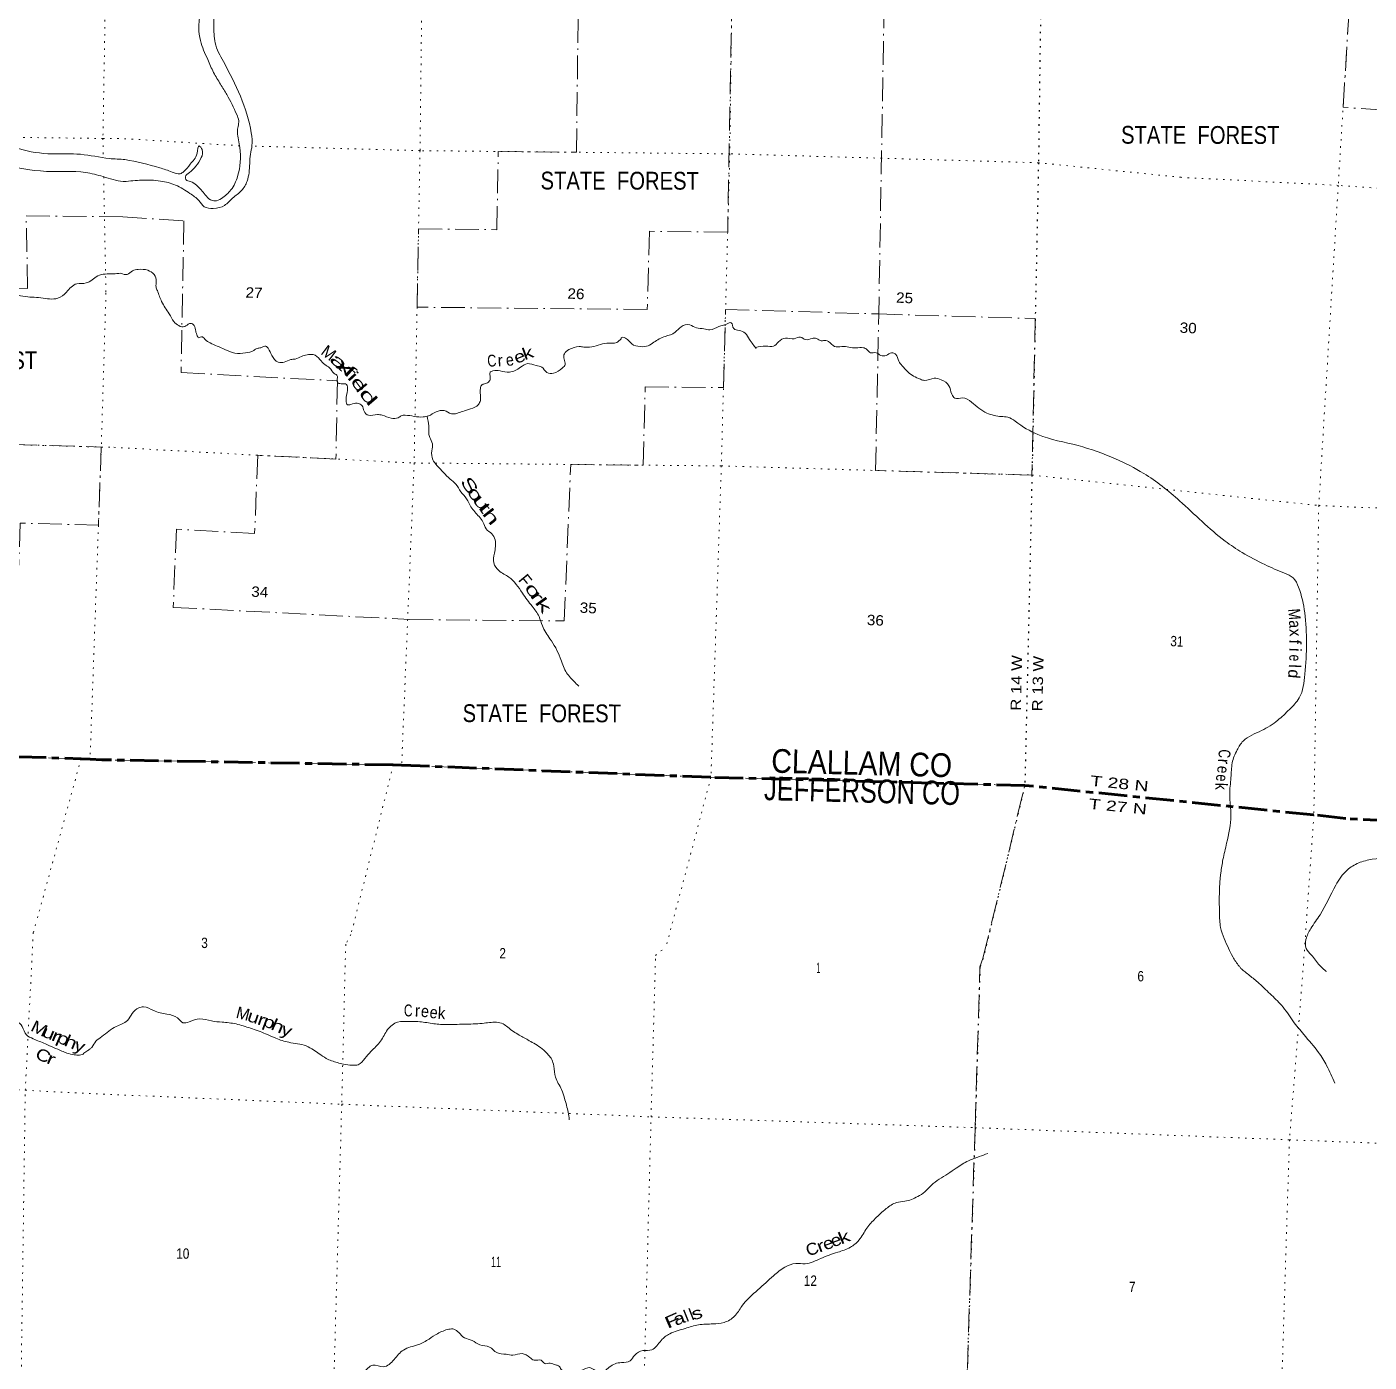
# Model space of a CAD drawing. Header units: feet. Extents: x -932108 to -739700, y 12311 to 202656.
# Drawn here: x -865854 to -843209, y 146932 to 169453 of the extents above; entities that cross this region are included whole.
import ezdxf
from ezdxf.enums import TextEntityAlignment as Align

# ---------------------------------------------------------------- set-up
doc = ezdxf.new("R2010")
doc.units = ezdxf.units.FT
doc.header["$LTSCALE"] = 80
for name, pattern in [('DOT_DASHED', [7.7, 5, -1.2, 0.3, -1.2]), ('DOTTED', [1.5, 0.3, -1.2]), ('LONG_DASH_SHORT_DASH', [9.9, 6, -1.2, 1.5, -1.2])]:
    doc.linetypes.add(name, pattern=pattern)
for name, color, linetype, lineweight in [('11', 7, 'LONG_DASH_SHORT_DASH', 60), ('39', 7, 'Continuous', 13), ('44', 7, 'DOT_DASHED', 13), ('6', 7, 'DOTTED', 25), ('7', 7, 'DOTTED', 13)]:
    doc.layers.add(name, color=color, linetype=linetype, lineweight=lineweight)
doc.layers.add('12', color=7, linetype='Continuous')
doc.layers.add('41', color=7, linetype='Continuous')

msp = doc.modelspace()

# ---------------------------------------------------------------- linework, layer by layer
at = {"layer": '11'}
for points in [[(-891572.2, 157540.59), (-891313.69, 157530.92), (-886730.02, 157323.71), (-886029.95, 157292.2), (-883724.55, 157187.98), (-880524.83, 157369.75), (-875625.85, 157238.07), (-875311.59, 157239.45), (-870162.52, 157262.28), (-869964.88, 157270.94), (-864939.85, 157109.53), (-864787.06, 157099.24), (-864587.66, 157091.21)], [(-833735.28, 155619.2), (-838879, 155840.95), (-843603, 156101.95), (-844142, 156161.95), (-849017, 156658.95), (-854313, 156795.95), (-859531, 157000.95), (-859672, 157005.95), (-864587.66, 157091.21)]]:
    msp.add_lwpolyline(points, dxfattribs=at)
at = {"layer": '39'}
for points in [[(-864197.9, 167217.28), (-863612.72, 167077.22), (-863402.41, 167003.38), (-863268.67, 166975.33), (-863208.8, 167009.1), (-863096.48, 167137.61), (-862981.8, 167320.59), (-862944.22, 167444.27), (-862898.59, 167381.65), (-862910.47, 167246.74), (-863001.37, 167101.13), (-863110.72, 166994.72), (-863178.29, 166922.88), (-863170.24, 166876.04), (-863091.13, 166842.28), (-862991.05, 166781.32), (-862844.89, 166621.34), (-862755.9, 166536.62), (-862682.21, 166517.24), (-862571.64, 166558.91), (-862410.28, 166703.48), (-862297.71, 166931.02), (-862260.58, 167416.53), (-862283.22, 167544.85), (-862301.58, 167679.05), (-862289.44, 167773.52), (-862279.21, 167870.1), (-862313.05, 167972.63), (-862477.74, 168309.27), (-862586.92, 168485.83), (-862703.28, 168682.91), (-862802.58, 168901.49), (-862925.76, 169220.15), (-862952.69, 169435.57), (-862935.57, 169691.52), (-862935.75, 170012.91), (-862895.3, 170342.63), (-862850.37, 170542.8), (-862798.72, 170665.87), (-862719.88, 170765.52), (-862653.89, 170940.51), (-862461.95, 171279.81), (-862268.52, 171467.45), (-862064.5, 171573.77), (-860744.26, 171920.53), (-860506.16, 171976.86), (-860298.47, 171981.97), (-860143.05, 171896.37), (-859849.77, 171552.11), (-859669, 171400.73), (-859474.33, 171337.68), (-858901.09, 171225.81), (-858665.78, 171264.07), (-858415.7, 171364.35), (-858169.99, 171503.22), (-857708.48, 171927.8), (-857566.7, 172085.34), (-857447.74, 172249.37), (-856945.59, 172800.09), (-856697.78, 172940.89), (-856446.74, 172970.39), (-855585.65, 172761.08), (-855399.81, 172633.74), (-855180.84, 172480.69), (-854540.62, 172054.63), (-854373.49, 171960.43), (-854122.96, 171838.36), (-853913.09, 171754.43), (-853727.51, 171621.03), (-853558.53, 171429.74), (-853398.65, 171307.57), (-853263.25, 171317.84), (-853161.6, 171432.67), (-853090.28, 171637.75), (-853079.62, 171790.9), (-853196.07, 172264.9), (-853232.44, 172494.88), (-853278.27, 173111.34), (-853264.47, 173290.63), (-853188.34, 173513.69), (-852713.47, 174293.43), (-852557.71, 174448.34), (-852364.45, 174538.97), (-852196.44, 174557.93), (-851249.78, 174557.13), (-851054.07, 174611.26), (-850900.41, 174717.76), (-850657.59, 175022.5), (-850665.29, 175170.39), (-850740.12, 175395.99), (-850889.34, 175624.82), (-851053.77, 175921.02), (-851115.67, 176073.29), (-851148.37, 176248.54), (-851143.65, 176450.46), (-851157.56, 176687.55), (-851214.48, 176954.81)], [(-864212.65, 166842.95), (-863913.85, 166868), (-863596.28, 166852.15), (-863345.41, 166784.63), (-863101.79, 166642.64), (-862951.88, 166522.92), (-862859.65, 166419.86), (-862707.82, 166391.02), (-862518.31, 166441.38), (-862382.04, 166564.81), (-862231.53, 166691.65), (-862138, 166851.3), (-862105.76, 166991.39), (-862080.07, 167305.58), (-862055.77, 167448.03), (-862068.63, 167662.84), (-862538.16, 168867.74), (-862677.6, 169183.06), (-862698.76, 169485.15), (-862712.16, 170059.77), (-862616.9, 170631.67), (-862497.86, 171008.51), (-862360.9, 171194.56), (-862194.74, 171310.62), (-861966.25, 171423.97), (-860735.6, 171748.35), (-860553.35, 171724.24), (-860426.95, 171619.69), (-860306.4, 171426.47), (-860222.83, 171309.64), (-860117.15, 171238.34), (-859985.42, 171210.37), (-858675.91, 171076.53), (-858465.34, 171101.72), (-858296.29, 171191.38), (-858088.08, 171394.55), (-857924.89, 171534.99), (-857724.03, 171661.67), (-857584.09, 171776.85), (-857408.66, 172013.78), (-857230.27, 172272.82), (-856687.9, 172750.47), (-856430.91, 172824.17), (-856111.51, 172804.19), (-855819.21, 172670.19), (-854660.89, 171974.97), (-854270.86, 171772.03), (-854036.15, 171610.22), (-853835.36, 171409.46), (-853682.91, 171255.27), (-853509.14, 171174.93), (-853109.93, 171183.82), (-853005.13, 171278.3), (-852978.82, 171374.18), (-852991.24, 171459.61), (-852984.34, 171572.5), (-852928.23, 171891.43), (-852934.62, 171976.6), (-853003.33, 172203.95), (-853015.48, 172295.44), (-853027.37, 172392.98), (-853056.84, 172503.41), (-853067.25, 172681.73), (-853085.36, 173193.89), (-853021.99, 173401.34), (-852963.79, 173582.74), (-852883.03, 173819.75), (-852617.92, 174174.06), (-852469.59, 174296.96), (-852343.11, 174333.89), (-852127.03, 174346.72), (-851740.85, 174380.43), (-851074.87, 174456.53), (-850824.44, 174564.88), (-850695.51, 174658.31), (-850617.9, 174822.69), (-850565.89, 174907.34), (-850501.21, 174912.61), (-850430.32, 174921.65), (-850334.7, 175036.74), (-850219.41, 175187.35), (-850131.22, 175363.41), (-849980.7, 175536.74), (-849924.67, 175621.22), (-849823.1, 175687.54), (-849513.49, 175674.05), (-849373.55, 175603.28), (-849295.75, 175492.76), (-849266.54, 175283.3), (-849271.78, 175115.77), (-849229.91, 175012.88), (-849160.32, 174898.68)], [(-850564.08, 175257.79), (-850526.66, 175162.33), (-850450.26, 175112.52), (-850344.05, 175192.78), (-850231.48, 175420.32), (-850024.67, 175684.19), (-849769.96, 175798.41), (-849661.14, 175799.74), (-849239.98, 175617.67), (-849144.09, 175506.37), (-849102.21, 175310.51), (-849073.09, 175006.05), (-848964.34, 174772.92), (-848819.58, 174534.17), (-848716.95, 174299.28), (-848338.1, 173884.6), (-847846.74, 173462.99), (-847596.83, 173326.79), (-847357.67, 173267.87), (-847116.85, 173247.27), (-846766.86, 173329.05), (-846157.18, 173500.58), (-845827.99, 173520.61), (-845619.07, 173507.47), (-845484.46, 173453.1), (-845370.3, 173391.53), (-845119.69, 173317.96), (-844641.62, 173008.1), (-844392.76, 172894.18), (-844088.48, 172711.15), (-843611.46, 172377.08), (-843408.14, 172281.31), (-843176.06, 172198.44), (-842211.73, 171861.35), (-841972.66, 171800.4), (-841738.91, 171662.89), (-841373.09, 171319.51), (-841264.77, 171029.8), (-841278.58, 170850.51), (-841342.56, 170721.92), (-841383.37, 170477.1), (-841503.2, 170221.58), (-841679.58, 169915.97), (-841878.08, 169750.78), (-842153.95, 169566.74), (-842314.08, 169403.92), (-842410.22, 169183.75), (-842430.31, 168905.7), (-842322.53, 168743.35), (-842100.06, 168624.51), (-841814.32, 168571.64), (-841517.03, 168552.63), (-841195.18, 168542.66), (-840509.44, 168516.84), (-840271.86, 168468.09), (-839989.52, 168383.03), (-839380.86, 167972.49), (-839178.93, 167797.95), (-839032.07, 167561.13), (-838767.81, 167011.97), (-838713.25, 166829.71), (-838744.98, 166701.73), (-838790.95, 166570.33), (-838895.29, 165881.59), (-839082.68, 165321.78), (-839202.77, 164967.22), (-839198.3, 164791.18), (-839124.61, 164632.34), (-838975.48, 164447.97), (-838809.57, 164372.03), (-838638.25, 164467.65), (-838285.03, 164763.54), (-838118.7, 164883.63), (-837887.67, 164962.51), (-837403.15, 165034.39), (-837263.3, 165008.08), (-837101.23, 164843.37), (-836981.99, 164573.39), (-836927.08, 164259.73), (-836997.69, 163652.39), (-837226.23, 162746.72), (-837256.37, 162376.12), (-837211.6, 161921.41)], [(-849160.32, 174898.68), (-848872.81, 174328.3), (-848644.91, 174009.13), (-848350.59, 173689.08), (-847886.86, 173327.29), (-847487.21, 173113.83), (-847169.03, 173065.61), (-846811.87, 173126.87), (-846155.68, 173348.93), (-845831.22, 173399.48), (-845623.44, 173360.11), (-844991.01, 173079.91), (-843797.21, 172320.49), (-843583.57, 172183.85), (-843369.58, 172101.76), (-843125.71, 172058.8), (-842946.86, 172002.51), (-842340.31, 171775.99), (-842173.96, 171710.13), (-841684.54, 171430.1), (-841524.65, 171261.43), (-841450, 171031.8), (-841526.56, 170752.16), (-841545.6, 170544.8), (-841595.86, 170314.55), (-841830.45, 169920.52), (-841955.36, 169826.91), (-842117.5, 169757.17), (-842337.6, 169605.05), (-842478.85, 169459.61), (-842544.57, 169244.18), (-842547.1, 168906.74), (-842448.49, 168672.02), (-842292.19, 168513.62), (-842108.27, 168434.87), (-841857.14, 168419.89), (-841293.95, 168401.43), (-841100.51, 168356.62), (-840900.16, 168331.73), (-840646.93, 168318.68), (-840551.22, 168296.32), (-840463.19, 168282.38), (-840357.86, 168249.5), (-840167.3, 168184.6), (-839501.48, 167884.76), (-839298.68, 167730.4), (-839091.07, 167361.58), (-838915.62, 166994.16), (-838841.66, 166841.36), (-838879.33, 166669.18), (-838982.55, 166378.57), (-839079.38, 165816.84), (-839125.08, 165505.53), (-839208.29, 165305.01), (-839301.02, 165024.06), (-839327.93, 164728.1), (-839272.95, 164602.41), (-839058.95, 164334.38), (-838900.65, 164268.87), (-838678.72, 164323.88), (-838357.4, 164487.76), (-838234.33, 164538.99), (-838054.18, 164652.42), (-837868, 164765.59), (-837582.69, 164888.59), (-837442.92, 164953.25), (-837374.83, 164944.22), (-837307.35, 164874.58), (-837194.41, 164784.77), (-837116.52, 164629.78), (-837092.21, 164353.83), (-837222.68, 163619.74), (-837375.44, 162603.64), (-837371.39, 161952.62), (-837268.4, 161400.38), (-837095.83, 160873.41), (-836804.11, 160213.9), (-836581.64, 159909.11), (-836469.49, 159801.15), (-836342.3, 159761.25), (-835970.45, 159603.57), (-835824.47, 159486.04), (-835704.27, 159331.23), (-835501.29, 158994.95), (-835385.73, 158826.2), (-835240.53, 158690.52), (-834051.62, 157771.63), (-833845.32, 157604.99), (-833677.01, 157508.05), (-833665.52, 157496.76)], [(-867698.28, 168289.27), (-867839.97, 168121.66), (-867854.42, 167966.67), (-867778.99, 167855.61), (-867578.05, 167981.22), (-867353.7, 168079.94), (-867089.19, 168102.88), (-867048.34, 168051.3), (-867066.38, 167983.18), (-866858.97, 167838.19), (-866622.82, 167712.59), (-866522.39, 167631.1), (-866581.38, 167610.54), (-866587.23, 167546.12), (-866413.55, 167490.86), (-865979.19, 167394.07), (-865429.65, 167310.23), (-864948.44, 167302.95), (-864462.97, 167233), (-864197.9, 167217.28)], [(-870813.52, 166032.62), (-870376.51, 165744.04), (-870274.58, 165644.35), (-870175.72, 165435.77), (-869891.41, 165232.14), (-869817.4, 165213.94), (-869800.27, 165249.79), (-869962.37, 165429.85), (-870107.75, 165631.65), (-870235.87, 165802.7), (-870255.85, 165879.94), (-870122.21, 165904.49), (-869987.8, 165813.99), (-869836.87, 165523.24), (-869616.21, 165276.98), (-869317.89, 165141.58), (-868423.04, 165088.54), (-867856.17, 165119.25), (-867461.45, 165259.67), (-867296.42, 165469.01), (-867081.78, 165937.31), (-866904.82, 166426.83), (-866986.93, 166586.51), (-867215.57, 166764.38), (-867380.48, 166916.26), (-867380.52, 167057.53), (-867276.3, 167325.06), (-867168.2, 167372.52), (-866764.6, 167256.4), (-866354.9, 167142.13), (-865520.53, 167016.09), (-864864.45, 166995.9), (-864566.27, 166927.09), (-864229.66, 166844.6), (-864212.65, 166842.95)], [(-867401.54, 165312.5), (-867139.02, 165264.86), (-866852.71, 165275.09), (-866701.56, 165206.33), (-866586.27, 165223.31), (-866384.34, 165312.57), (-866183.25, 165300.94), (-866069.79, 165110.12), (-866061.81, 164964.6), (-865920.39, 164908.21), (-865616.98, 164881.64), (-865329.06, 164877.7), (-865187.22, 164978.71), (-865012.05, 165119.16), (-864850.53, 165132.85), (-864657.81, 165252.63), (-864396.98, 165287.78), (-864271.77, 165295.96)], [(-864271.77, 165295.96), (-864159.93, 165277.89), (-864068.77, 165336.58), (-863977.07, 165360.88), (-863812.48, 165347.65), (-863706.88, 165274.33), (-863669.47, 165161.53), (-863673.66, 165064.69), (-863652.06, 165005.14), (-863579.59, 164818.05), (-863451.53, 164612.37), (-863372.5, 164483.61), (-863290.95, 164413.36), (-863190.95, 164396.87), (-863108.17, 164447.84), (-863046.37, 164433.02), (-863009.92, 164344.52), (-862985.53, 164256.55), (-862951.26, 164210.59), (-862906.33, 164224.8), (-862851.61, 164186.04), (-862761.75, 164121.49), (-862514.63, 164013.7), (-862344.27, 163947.67), (-862166.74, 163954.09), (-862026.01, 163994.45), (-861968.05, 164030.33), (-861905.12, 164041.74), (-861821.47, 164066.39), (-861784.67, 164032.45), (-861719.45, 163910.35), (-861611.49, 163798.53), (-861510.8, 163798.18), (-861398.13, 163841.79), (-861329.25, 163850.92), (-861218.59, 163894.61), (-861126.89, 163918.91), (-861021.83, 163926.46), (-860908.62, 163842.7), (-860827.68, 163758.33), (-860745.6, 163700.18), (-860667.1, 163605.81), (-860616.4, 163567.22), (-860616.57, 163516.69), (-860613.16, 163455.91), (-860553.72, 163433.11), (-860461.5, 163423.03), (-860445.5, 163327.33), (-860467.17, 163152.43), (-860442.17, 163078.57), (-860387.54, 163084.28), (-860279.94, 163103.85), (-860195.06, 163063.77), (-860164.81, 162971.5), (-860087.27, 162901.42), (-859939.72, 162913.18), (-859857.64, 162901.53), (-859708.61, 162854.61), (-859587.46, 162861.46), (-859539.73, 162893.74), (-859472.86, 162902.96), (-859167.97, 162873.51), (-859080.56, 162891.94), (-858946.74, 162958.88), (-858812.82, 162981.34), (-858692.28, 162927.58), (-858601.38, 162933.73), (-858501.2, 162967.77), (-858368.52, 163008.48), (-858236.35, 163083.58), (-858203.23, 163150.86), (-858202.54, 163352.95), (-858171.51, 163418.3), (-858118.36, 163436.2), (-858054.2, 163475.85), (-858035.33, 163539.71), (-858037.6, 163626.72), (-857990.23, 163650.94), (-857871.43, 163649.81), (-857711.21, 163628.68), (-857524.33, 163711.5), (-857406.85, 163773.08), (-857263.23, 163740.55), (-857167.69, 163714.16), (-857080.89, 163625.48), (-856966.64, 163612.42), (-856823.99, 163697.17), (-856771.02, 163757.52), (-856791.22, 163849.36), (-856785.28, 163940.05), (-856707.75, 164009.44), (-856534.32, 164060.51), (-856460.11, 164053.23), (-856359.5, 164050.87), (-856066.59, 164116.94), (-855902.87, 164130.03), (-855829.71, 164191.52)], [(-855829.71, 164191.52), (-855827.09, 164205.56), (-855754.71, 164202.4), (-855648.15, 164104.79), (-855505.06, 164060.15), (-855371.5, 164074.55), (-855278.32, 164133.15), (-855082.7, 164231.76), (-854916.53, 164301.33), (-854817.76, 164396.07), (-854671.44, 164426.08), (-854558.85, 164374.69), (-854430.53, 164361.01), (-854332.63, 164342.6), (-854177.13, 164398.49), (-854050.47, 164439.46), (-853970.93, 164462.27), (-853928.88, 164363.42), (-853839.63, 164331.24), (-853736.83, 164286.34), (-853664.8, 164182.14), (-853603.96, 164098.64), (-853548.63, 164027.51)], [(-853559.99, 164044.17), (-853389.71, 164069.1), (-853258.95, 164065.42), (-853173.03, 164142.53), (-853057.56, 164204.2), (-852906.95, 164193.6), (-852803.1, 164219.4), (-852716.3, 164177.22), (-852606.6, 164198.71), (-852530.21, 164195.39), (-852451.27, 164157.59), (-852376.45, 164164.44), (-852330.82, 164148.3), (-852225.84, 164060.86), (-852106.96, 164061.75), (-851864.3, 164037.03), (-851741.23, 164041.78), (-851682.14, 164010.91), (-851619.99, 163957.67), (-851527.33, 163957.68), (-851446.74, 163911.72), (-851358.1, 163911.9), (-851265.62, 163954.36), (-851192.2, 163928.93), (-851144.73, 163815.7), (-851085.63, 163738.34), (-850991.49, 163633.17), (-850895.77, 163564.33), (-850779.34, 163508.73), (-850709.67, 163489.52), (-850546.91, 163526.9), (-850427.25, 163499.46), (-850298.57, 163400.88), (-850250.4, 163257.29), (-850196.82, 163192.3), (-850071.82, 163194.94), (-849915.79, 163123.47), (-849659.93, 162938.5), (-849534.67, 162900.7), (-849414.74, 162879.31), (-849304.25, 162872.48), (-849180.47, 162800.39), (-848797.34, 162577.53), (-848120.6, 162390.41), (-847487.74, 162166.79), (-847012.91, 161921.75), (-846406.52, 161458.75), (-845638.24, 160780.52), (-845352.49, 160588.18), (-844968.57, 160383.49), (-844636.49, 160237.65), (-844490.86, 160158.54), (-844398.98, 160000.93), (-844296.69, 159572.01), (-844293.24, 158534.96), (-844389.12, 158134.89), (-844554.67, 157939.97), (-844749.85, 157758.47), (-845025.27, 157584.51), (-845335.05, 157408.01), (-845436.18, 157258.8), (-845518.25, 157038.01), (-845541.06, 156790.39), (-845561.59, 156502.25), (-845540.51, 156151.65), (-845613.13, 155683.87), (-845675.35, 155409.66), (-845711.18, 155186.87), (-845734.67, 154504.71), (-845714.82, 154265.34), (-845656.51, 154076.84), (-845580.98, 153913.88), (-845510.69, 153769.33), (-845402.33, 153609.76), (-845371.22, 153574.18)], [(-859101.01, 162884.75), (-859073.74, 162723.88), (-859057.99, 162529.15), (-859010.26, 162421.97), (-859021.45, 162303.2), (-859005.8, 162152.95), (-858929.66, 162050.59), (-858713.74, 161826.94), (-858616.71, 161741.86), (-858531.66, 161612.84), (-858436.11, 161493.47), (-858361.37, 161358.84), (-858225.53, 161193.24), (-858158.92, 161103.43), (-858107.6, 160985.98), (-858008.56, 160900.82), (-857954.45, 160801.44), (-857966.24, 160575.58), (-857975.33, 160412.25), (-857892.37, 160281.3), (-857721.82, 160172.81), (-857493.76, 159904.16), (-857330.2, 159680.76), (-857212.72, 159509.91), (-857157.2, 159349.83), (-857029.58, 159134.06), (-856854.22, 158811.11), (-856763.39, 158582.8), (-856625.62, 158415.1), (-856542.58, 158332.66)], [(-835371.09, 158798.56), (-835547.16, 158540.15), (-835624.08, 158345.42), (-835608.95, 158229.55), (-835598.63, 158095.69), (-835588.4, 157913.34), (-835554.74, 157806.77), (-835570.55, 157627.56), (-835708.99, 156988.82), (-835806.27, 156835.39), (-836176.88, 156509.94), (-836453.7, 156303.7), (-836711.03, 156128.95), (-837040.83, 155955.34), (-837295.45, 155889.62), (-837550.26, 155912.85), (-837773.07, 156023.61), (-838002.8, 156207.44), (-838321.94, 156326.44), (-838931.98, 156425.77), (-839050.42, 156434.98), (-839189.23, 156346.02), (-839474.44, 156085.57), (-840219.59, 155297.4), (-840363.11, 155192.48), (-840509.09, 155124.05), (-840713.89, 155092.54), (-841004.1, 155089.01), (-841521.57, 155186.33), (-842059.68, 155318.91), (-843157.39, 155413.2), (-843385.62, 155352.4), (-843580.19, 155231.51), (-843772.57, 154975.11), (-844037.76, 154479.32), (-844192.9, 154245.55), (-844275.41, 154061.17), (-844271.82, 153911.44), (-844184.06, 153798.47), (-844042.62, 153622.53), (-843974.79, 153556.29), (-843930.45, 153519.46)], [(-866901.36, 154395.77), (-866855.38, 154323.15), (-866845.35, 154294.43), (-866868.59, 154222.54), (-866868.09, 154139.54), (-866838.28, 154081.63), (-866844.51, 153982.72), (-866815.65, 153902.59), (-866751.78, 153839.21), (-866670.91, 153748.82), (-866634.08, 153666.33), (-866640.11, 153524.91), (-866702.08, 153395.94), (-866712.48, 153246.61), (-866646.6, 153183.15), (-866506.88, 153195.54), (-866387.3, 153208.77), (-866327.08, 153107.1), (-866311.94, 152989.08), (-866274.44, 152827.64), (-866166.44, 152758.37), (-866028.24, 152687.85), (-865931.44, 152592.74), (-865858.76, 152452.09), (-865746.56, 152386.7), (-865540.5, 152299.18), (-865263.24, 152178.34), (-865177.95, 152144.43), (-865056.06, 152117.09), (-864963.52, 152111.21), (-864920.8, 152119.55), (-864860.26, 152167.62), (-864827.09, 152188.5), (-864775.22, 152223.64)], [(-843785.72, 151639.38), (-843926.75, 151934.45), (-844062.65, 152156.44), (-844310.05, 152455.73), (-844493.8, 152687.72), (-844686.37, 152950.42), (-844879.68, 153144.33), (-845088.88, 153342.92), (-845244.7, 153468.55), (-845318.72, 153528.17), (-845371.22, 153574.18)], [(-856702.49, 151019.66), (-856723.52, 151148.02), (-856749.03, 151264.41), (-856784.34, 151387.26), (-856832.98, 151528.87), (-856935.24, 151737.37), (-856965.89, 151926.84), (-856999.68, 152037.48), (-857052.98, 152112.47), (-857159.42, 152215.89), (-857274.87, 152295.38), (-857379.07, 152354.17), (-857546.21, 152447.86), (-857741.93, 152581.14), (-857820.04, 152638.9), (-857929.55, 152665.52), (-858171.61, 152644.79), (-858477.66, 152632.67), (-858785.56, 152624.68), (-859017.98, 152644.05), (-859255.94, 152675.78), (-859396.6, 152677.32), (-859600.05, 152667.2), (-859767.94, 152540.28), (-859886.22, 152346.62), (-860047.94, 152172.91), (-860149.11, 152055.48), (-860261.92, 151948.64), (-860366.77, 151940.67), (-860512.89, 151956.6), (-860614.29, 151984.92), (-860804.48, 152055.24), (-860921.93, 152134.8), (-861017.86, 152199.34), (-861141.81, 152267.02), (-861434.93, 152327.26), (-861651.37, 152394.57), (-861825.26, 152470.31), (-862080.88, 152563.47), (-862325.26, 152635.94), (-862561.21, 152667.59), (-862739.36, 152686.82), (-862935.01, 152720.92), (-863113.9, 152671.35), (-863221, 152657.4), (-863314.28, 152738.03), (-863490.66, 152801.72), (-863713.45, 152861.18), (-863885.73, 152926.74), (-863966.9, 152907.7), (-864075.14, 152814.85), (-864158.41, 152692.66), (-864345.24, 152594.84), (-864589.33, 152422.37), (-864687.22, 152345.52), (-864759.92, 152241.17), (-864775.22, 152223.64)], [(-849642.83, 150451.42), (-849787.67, 150398.48), (-849969.36, 150328.79), (-850175.39, 150203.39), (-850315.82, 150109.79), (-850460.26, 150016.35), (-850594.83, 149918.48), (-850703.95, 149803.39), (-850823.59, 149727.18), (-851043.98, 149644.86), (-851183.52, 149624.1), (-851356.46, 149521.68), (-851542.1, 149352.96), (-851681.09, 149194.53), (-851815.83, 148991.41), (-851961.41, 148869.68), (-852173.77, 148787.04), (-852457.35, 148682.94), (-852722.3, 148592.27), (-852882.95, 148596.64), (-853066.41, 148533.09), (-853259.11, 148388.95), (-853519.82, 148152.37), (-853792.1, 147877.8), (-853913.51, 147706.53), (-854092.56, 147602.32), (-854276.5, 147577.25), (-854522.41, 147560.72), (-854747.94, 147500.87), (-855008.88, 147410.04), (-855151.96, 147300.35), (-855311.1, 147140.71), (-855462.44, 147126.48), (-855598.05, 147052.94), (-855676.34, 146954.84), (-855820.22, 146926.16), (-856028.33, 146849.42), (-856183.37, 146742.23), (-856354.37, 146840.12), (-856502.98, 146793.41), (-856630.15, 146780.25), (-856779.08, 146776.05), (-856838.01, 146810.78), (-856881.92, 146869.2), (-856933.54, 146885.43), (-857026.83, 146915.45), (-857117.55, 146908.94), (-857177.68, 146963.96), (-857296.26, 146964.63), (-857368.75, 147012.04), (-857498.89, 147075.92), (-857652.64, 147051.67), (-857768.73, 147064.39), (-857924.4, 147092.85), (-858047.3, 147186.8), (-858212.61, 147225.76), (-858340.49, 147295.62), (-858469.27, 147343.25), (-858568.25, 147432.2), (-858648.45, 147488.02), (-858732.91, 147487.33), (-858924.88, 147411.97), (-859069.16, 147322.58), (-859247.81, 147228.48), (-859500.71, 147137.33), (-859657.85, 146977.6), (-859837.62, 146855.21), (-860017.46, 146882.6), (-860177.48, 146751.33), (-860272.23, 146694.37), (-860411.36, 146683.71), (-860605.34, 146608.44), (-860740.54, 146595.6), (-860812.72, 146600.49), (-860955.96, 146486.77), (-861029.27, 146412.76), (-861115.9, 146408.11), (-861216.34, 146359.48), (-861361.5, 146298.46), (-861445.49, 146208.69), (-861503.95, 146103.73), (-861574.45, 145999.26), (-861623.03, 145940.47), (-861642.15, 145864.31), (-861699.41, 145688.46), (-861757.07, 145553.12), (-861816.02, 145385.43), (-861841.32, 145254.87), (-861969.15, 145124.34), (-862163.86, 145030.87), (-862330.54, 144934.27)]]:
    msp.add_spline(points, degree=3, dxfattribs=at)
at = {"layer": '44'}
msp.add_line((-849724.61, 153738.72), (-849017, 156658.95), dxfattribs=at)
for points in [[(-834825.07, 158368.23), (-834874.28, 156989.53), (-836204.2, 157046.86), (-836167.26, 158366.5), (-837486.18, 158423.36), (-837391.83, 162384.51), (-839981.58, 162515.54), (-839843.12, 165218.05), (-841177.17, 165280.16), (-841097.13, 166597.86), (-842414.12, 166687.9), (-842331.83, 168005.37), (-843648.71, 168096.42), (-843482.28, 170760.97), (-847415.13, 170975.89), (-847396.87, 172296.86), (-848716, 172368.95), (-848734.26, 171047.98), (-847415.13, 170975.89), (-847433.39, 169654.92), (-851391.36, 169829.25), (-851481.33, 164610.53)], [(-871236.43, 159886.51), (-871187.3, 162526.28), (-869867.21, 162519.2), (-869897.77, 165161.22), (-868772.52, 165093.53), (-868315.5, 165092.6), (-867998.4, 165105.69), (-865840.7, 165042.61), (-865864.81, 166266.24), (-864234.85, 166247.04)], [(-864234.85, 166247.04), (-863203.91, 166183.04), (-863252.07, 163620.88), (-860614.2, 163482.87), (-860639.02, 162162.5), (-861956.91, 162227), (-862011.51, 160908.27), (-863329.63, 160981.13), (-863384.23, 159662.13), (-859397.29, 159458.57), (-856788.05, 159433.4), (-856678.8, 162072.47), (-855458.14, 162060.69), (-855422.28, 163380.4), (-854102.14, 163367.66), (-854066.3, 164686.98), (-851481.33, 164610.53)], [(-871236.43, 159886.51), (-868596.83, 159840.93), (-868547.7, 162480.62), (-864598.25, 162365.16), (-864645.55, 161045.97), (-865965.02, 161084.55), (-866106.21, 157146.54), (-864587.66, 157091.21)], [(-849017, 156658.95), (-854313, 156795.95), (-859531, 157000.95), (-864587.66, 157091.21)], [(-850315.61, 137463.51), (-850209.17, 140373.46), (-850027.38, 145592.57), (-849856.66, 150887.02), (-849774.78, 153598.14), (-849724.61, 153738.72)]]:
    msp.add_lwpolyline(points, dxfattribs=at)
for points in [[(-856533.37, 171300.54), (-855261.59, 171274.78), (-855279.29, 169964.36), (-853959.35, 169950.73), (-854030.86, 165991.25), (-855350.97, 166004.89), (-855386.83, 164685.19), (-859270.62, 164725.32), (-859245.81, 166045.13), (-857925.83, 166031.49), (-857901.02, 167351.31), (-856581.14, 167337.67)], [(-851481.33, 164610.53), (-848842.39, 164532.49), (-848897, 161892.95), (-851535.95, 161971)]]:
    msp.add_lwpolyline(points, close=True, dxfattribs=at)
at = {"layer": '6'}
for points in [[(-848660.51, 174028.63), (-848716, 172368.95), (-848788, 167160.95), (-848897, 161892.95), (-849017, 156658.95), (-849724.61, 153738.72)], [(-849724.61, 153738.72), (-849774.78, 153598.14), (-849856.66, 150887.02), (-850027.38, 145592.57), (-850209.17, 140373.46), (-850412.11, 134825.25), (-850617.84, 129509.93), (-850806.45, 124321.45), (-850978.31, 118948.11), (-850985.86, 118859.35), (-851164.04, 113629.97), (-851170.8, 113510.81), (-851212.2, 112320.24), (-851246.39, 111007.93), (-851310.33, 109251.49)]]:
    msp.add_lwpolyline(points, dxfattribs=at)
at = {"layer": '7'}
for p, q in [((-862265.76, 167447.34), (-864184.01, 167566.42)), ((-864939.85, 157109.53), (-865695.63, 154349.17)), ((-859672, 157005.95), (-860385.25, 154144.93))]:
    msp.add_line(p, q, dxfattribs=at)
for points in [[(-864447.3, 173714.12), (-864478.92, 172809.32), (-864570.26, 167570.96), (-864563.83, 167244.47)], [(-843398.07, 172109.14), (-843731, 166778.95), (-844059, 161378.95), (-844142, 156161.95), (-844325.1, 153534.91)], [(-853938.26, 171512.8), (-853995, 167310.95), (-854138, 162047.95), (-854313, 156795.95), (-855069.41, 153941.74)], [(-859175.82, 171112.97), (-859221, 167364.95), (-859320, 162097.95), (-859531, 157000.95)], [(-864184.01, 167566.42), (-864570.26, 167570.96), (-866589.63, 167594.94)], [(-838946, 166497.71), (-841142, 166599.95), (-843731, 166778.95), (-846382, 166914.95), (-848788, 167160.95), (-853995, 167310.95), (-859221, 167364.95), (-862056.63, 167441.87)], [(-864557.53, 166924.91), (-864518.9, 164964.23), (-864598.25, 162365.16), (-864787.06, 157099.24)], [(-891591.39, 163001.98), (-886324.02, 162791.47), (-880560.47, 162676.2), (-875286.74, 162548.26), (-869867.21, 162519.2), (-864598.25, 162365.16), (-864384.58, 162361.46)], [(-864384.58, 162361.46), (-861915, 162224.95), (-859320, 162097.95), (-854138, 162047.95), (-848897, 161892.95), (-844059, 161378.95), (-841393, 161268.95), (-838731, 161126.95), (-837159.79, 161051.93)], [(-866359.35, 135729.64), (-866154.29, 141064.06), (-865955.07, 146261.1), (-865880.4, 151517.97), (-865744.98, 154175.72), (-865695.63, 154349.17)], [(-860385.25, 154144.93), (-860474.53, 153979.22), (-860541.79, 151281.69), (-860691.31, 146014.73), (-860817.95, 140767.11), (-860960.66, 136781.18), (-861043.68, 135302.8), (-861256.07, 130022.16), (-861330.29, 128310.66)], [(-856176.3, 124666.62), (-856017.33, 129716.61), (-855794.34, 135061.61), (-855602.64, 140579.9), (-855461.23, 145794.55), (-855323.43, 151070.06), (-855247.25, 153789.51), (-855069.41, 153941.74)], [(-844325.1, 153534.91), (-844553.6, 150682.14), (-844720.06, 145393.6), (-844877.68, 140175.55), (-845083.6, 134653.78), (-845337.49, 129340.37), (-845480.51, 124135.91)], [(-880508.17, 152109.35), (-876488.4, 152002.55), (-875052.25, 151952.82), (-871132.61, 151815.78), (-868516.39, 151718.9), (-865880.4, 151517.97), (-864804.54, 151462.92)], [(-864804.54, 151462.92), (-860541.79, 151281.69), (-855323.43, 151070.06), (-849856.66, 150887.02), (-844553.6, 150682.14), (-839294.61, 150481.05), (-833938.4, 150287.14)]]:
    msp.add_lwpolyline(points, dxfattribs=at)

# ---------------------------------------------------------------- texts
at = {"layer": '12'}
for s, width, p in [('CLALLAM CO', 0.9, (-853299.09, 156875.83)), ('JEFFERSON CO', 0.8, (-853420.35, 156412.33))]:
    msp.add_text(s, height=400, rotation=358.518, dxfattribs=dict(at, width=width)).set_placement(p)
at = {"layer": '41'}
for s, rotation, p in [('M', 322.823, (-860909.44, 163943.29)), ('r', 2.719, (-857907.82, 163727.5)), ('F', 309.453, (-857574.32, 160119.21)), ('x', 272.918, (-844557.81, 159299.85)), ('f', 267.896, (-844555.98, 159122.4)), ('i', 267.465, (-844552.54, 158981.26)), ('d', 264.501, (-844566.57, 158622.89)), ('l', 267.465, (-844562.47, 158705.66)), ('r', 266.918, (-845754.73, 157114.16))]:
    msp.add_text(s, height=200, rotation=rotation, dxfattribs=at).set_placement(p)
for s, rotation, width, p in [('e', 22.286, 1.25, (-857591.97, 163765.87)), ('k', 19.14, 1.35, (-857456.25, 163828.23)), ('a', 319.268, 1.95, (-860764.97, 163826.03)), ('x', 321.934, 2.1, (-860663.83, 163726.81)), ('f', 318.138, 2.15, (-860529.62, 163617.4)), ('C', 4.459, 0.8, (-858078.99, 163717.93)), ('e', 7.879, 0.9, (-857759.45, 163730.27)), ('i', 312.34, 1.8, (-860458.18, 163532.34)), ('e', 306.745, 1.7, (-860403.52, 163469.9)), ('l', 308.879, 1.55, (-860313.24, 163334.96)), ('d', 310.699, 2.05, (-860264.88, 163264.28)), ('S', 305.027, 1.65, (-858552.57, 161781.82)), ('o', 304.556, 1.6, (-858439.32, 161613.81)), ('u', 307.787, 1.9, (-858350.98, 161480.59)), ('t', 309.375, 1.75, (-858242.5, 161331.12)), ('h', 308.067, 1.85, (-858183.28, 161239.42)), ('o', 306.852, 1.7, (-857469.01, 159988.92)), ('r', 306.106, 1.9, (-857373.83, 159859.47)), ('k', 305.507, 1.9, (-857292.85, 159745.98)), ('M', 274.162, 0.85, (-844575.05, 159634.54)), ('a', 272.918, 0.9, (-844563.01, 159442)), ('e', 267.465, 0.75, (-844554.08, 158868.62)), ('C', 267.859, 0.75, (-845746.31, 157269.81)), ('e', 264.918, 0.85, (-845764.03, 156995.31)), ('e', 266.918, 0.8, (-845786.38, 156849.42)), ('k', 268.252, 0.9, (-845800.95, 156706.38))]:
    msp.add_text(s, height=200, rotation=rotation, dxfattribs=dict(at, width=width)).set_placement(p)
for s, rotation, p in [('M', 345.666, (-862230.64, 152714.98)), ('r', 358.257, (-859266.55, 152761.23)), ('l', 21.715, (-854695.02, 147619.91)), ('l', 21.504, (-854606.39, 147644.67))]:
    msp.add_text(s, height=200, rotation=rotation, dxfattribs=at).set_placement(p, align=Align.CENTER)
for s, rotation, width, p in [('C', 0.589, 0.75, (-859418.81, 152763.89)), ('e', 352.814, 0.9, (-859147.91, 152753.46)), ('e', 351.996, 0.9, (-859002.57, 152733.53)), ('k', 356.792, 0.95, (-858863.05, 152719.86)), ('M', 333.86, 1.2, (-865685.98, 152471.33)), ('u', 341.304, 1.3, (-862060.33, 152662.02)), ('r', 340.543, 1.35, (-861923.27, 152615)), ('p', 339.408, 1.3, (-861798.75, 152574.4)), ('h', 336.507, 1.4, (-861658.55, 152510.34)), ('u', 337.059, 1.4, (-865522.46, 152397.33)), ('r', 336.452, 1.45, (-865397.18, 152343.58)), ('p', 336.45, 1.4, (-865278.97, 152299.39)), ('h', 337.463, 1.35, (-865147.29, 152238.95)), ('y', 339.383, 1.3, (-861503.83, 152440.8)), ('C', 333.86, 1.25, (-865621.71, 152016.33)), ('y', 339.642, 1.3, (-864994.13, 152175.92)), ('r', 336.916, 1.45, (-865479.2, 151956.72)), ('e', 20.194, 1.2, (-852304.13, 148845.65)), ('e', 20.194, 1.2, (-852171.52, 148896.94)), ('k', 21.868, 1.4, (-852030.83, 148948.98)), ('C', 19.484, 1.1, (-852572.22, 148748.38)), ('r', 20.122, 1.35, (-852429.82, 148799.53)), ('F', 23.561, 1.6, (-854924.07, 147543.82)), ('a', 20.289, 1.3, (-854816.9, 147576.48)), ('s', 17.334, 1.35, (-854521.23, 147662.86))]:
    msp.add_text(s, height=200, rotation=rotation, dxfattribs=dict(at, width=width)).set_placement(p, align=Align.CENTER)
at = {"layer": '44', "width": 0.85}
for p in [(-847394.31, 167481.79), (-857187.68, 166710.53), (-868350.45, 163683.24), (-858502.52, 157727.59)]:
    msp.add_text('STATE  FOREST', height=300, rotation=359.919, dxfattribs=at).set_placement(p)
at = {"layer": '6'}
for s, rotation, width, p in [('R 14 W', 88.687, 1.2, (-849083.93, 157917.12)), ('R 13 W', 88.687, 1.2, (-848722.46, 157905.92)), ('T 28 N', 354.179, 1.4, (-847918.18, 156654.94)), ('T 27 N', 354.179, 1.4, (-847946.01, 156266.58))]:
    msp.add_text(s, height=175, rotation=rotation, dxfattribs=dict(at, width=width)).set_placement(p)
at = {"layer": '7'}
for s, width, p in [('27', 1.1, (-862167, 164888.53)), ('26', 1.1, (-856736.11, 164869.99)), ('25', 1.1, (-851192.63, 164801.79)), ('30', 1.1, (-846408.22, 164294.4)), ('34', 1.1, (-862070.66, 159842.43)), ('35', 1.1, (-856529.65, 159572.37)), ('36', 1.1, (-851685.6, 159364.87)), ('31', 0.85, (-846566.48, 159007.81))]:
    msp.add_text(s, height=175, rotation=357.506, dxfattribs=dict(at, width=width)).set_placement(p)
for s, width, p in [('3', 0.85, (-862911.44, 153916.62)), ('2', 0.85, (-857881.68, 153740.75)), ('1', 0.4, (-852535.36, 153494.54)), ('6', 0.85, (-847118.69, 153353.84)), ('10', 0.85, (-863333.51, 148675.81)), ('11', 0.65, (-858022.92, 148536.18)), ('12', 0.85, (-852746.39, 148219.1)), ('7', 0.85, (-847261.6, 148114.12))]:
    msp.add_text(s, height=175, dxfattribs=dict(at, width=width)).set_placement(p)

doc.saveas('drawing.dxf')
